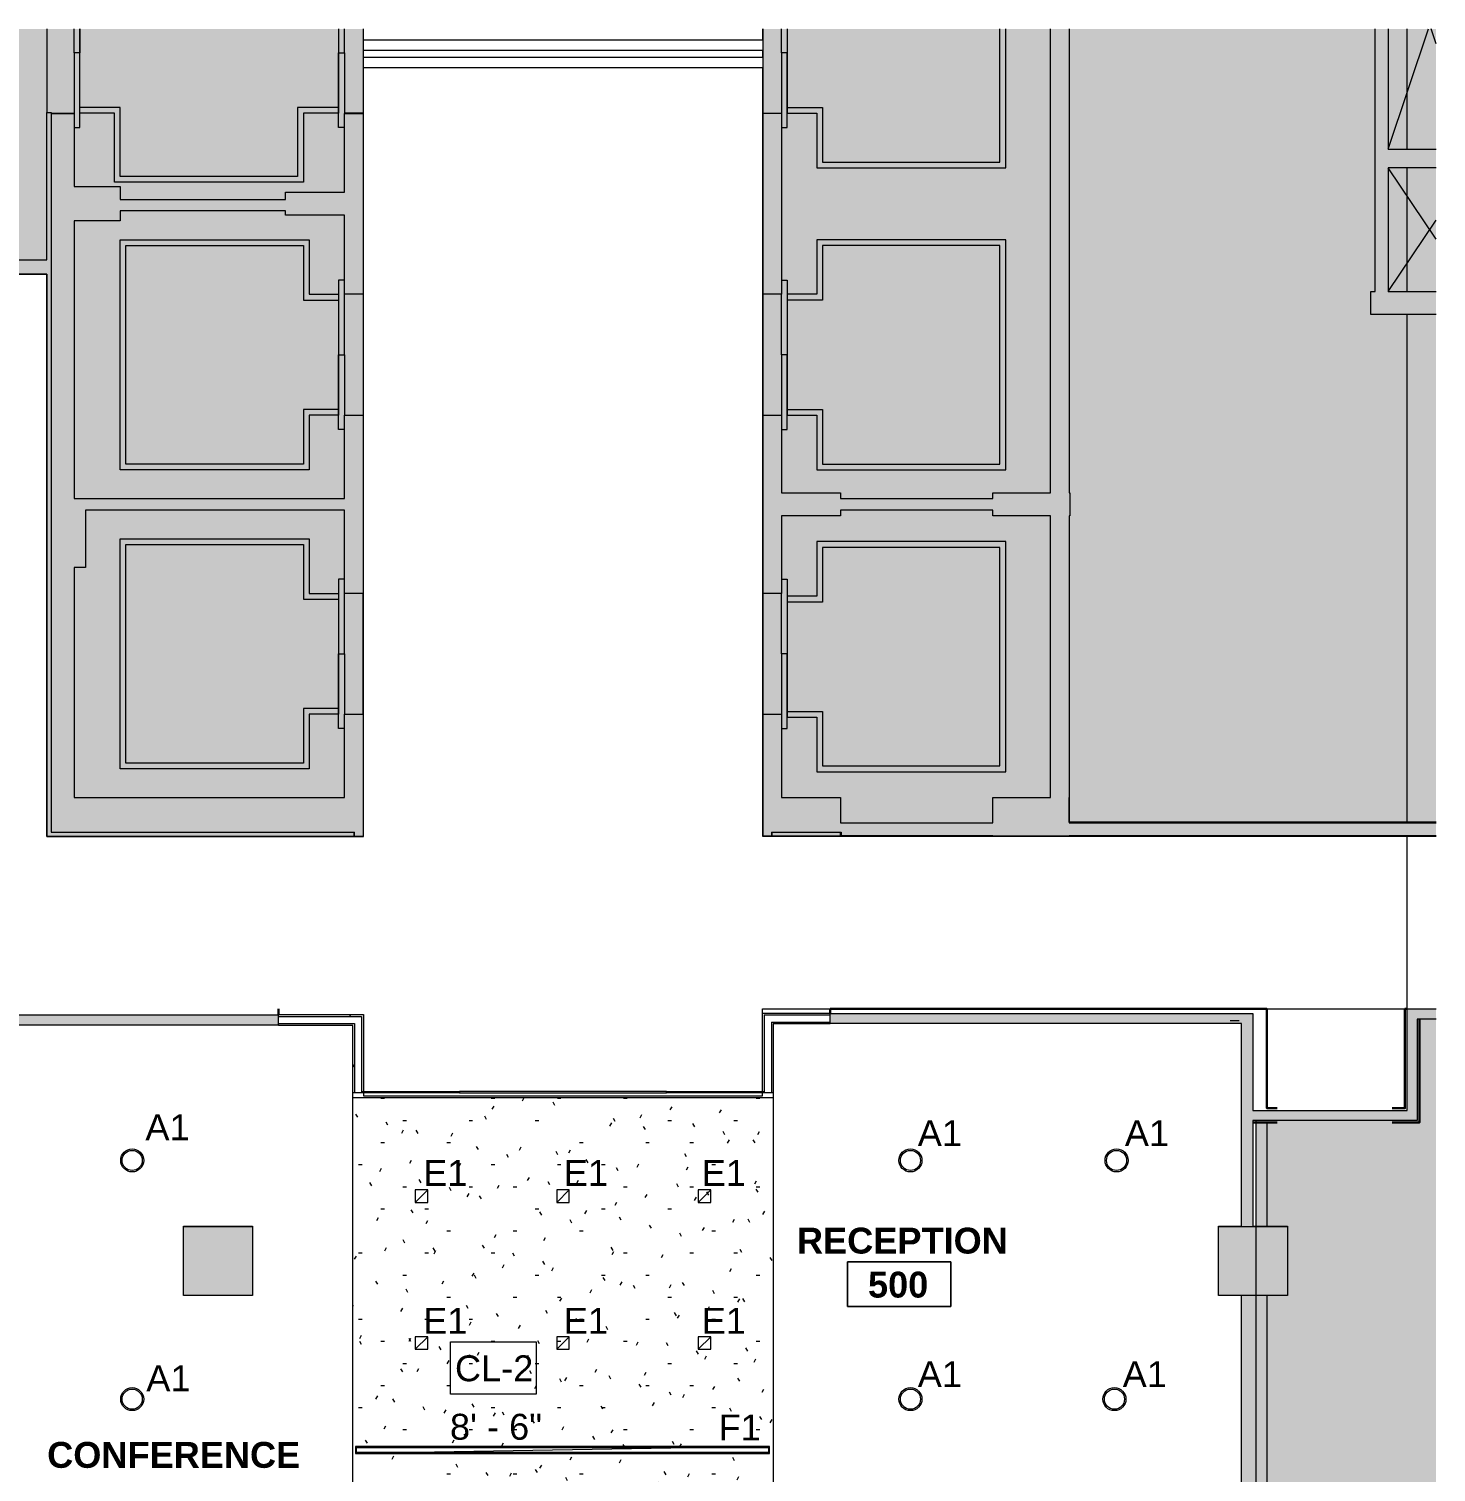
# Model space of a CAD drawing. Header units: inches. Extents: x 0 to 1865, y 0 to 1094.
# Drawn here: x 1375 to 1865, y 592 to 1094 of the extents above; entities that cross this region are included whole.
import ezdxf

# ---------------------------------------------------------------- set-up
doc = ezdxf.new("R2010")
doc.units = ezdxf.units.IN
doc.header["$MEASUREMENT"] = 0
for name, color, linetype, lineweight in [('_DEMISING WALLS', 7, 'Continuous', 9), ('A-AREA-IDEN', 2, 'Continuous', 9), ('A-CLNG', 13, 'Continuous', 13), ('A-CLNG-IDEN', 151, 'Continuous', 9), ('A-CLNG-PATT', 13, 'Continuous', 13), ('A-DETL', 90, 'Continuous', 9), ('A-DETL-GENF', 92, 'Continuous', 9), ('A-WALL', 113, 'Continuous', 13), ('A-WALL-PATT', 111, 'Continuous', 13), ('B-CL', 7, 'Continuous', 9), ('CORE', 7, 'Continuous', 9), ('CORRIDOR', 7, 'Continuous', 9), ('E-LITE-EQPM', 33, 'Continuous', 9), ('E-LITE-EQPM-IDEN', 33, 'Continuous', 9), ('I-WALL', 2, 'Continuous', 13), ('S-COLS', 52, 'Continuous', 13), ('Victor Bldg - 5th Floor_LINK_dwg', 8, 'Continuous', 9)]:
    doc.layers.add(name, color=color, linetype=linetype, lineweight=lineweight)
doc.styles.add('Arial', font='arial.ttf', dxfattribs={"height": 9})
doc.styles.add('Swis721 Lt BT', font='swissl.ttf', dxfattribs={"height": 9})
doc.styles.add('Swis721 Lt BT_B', font='', dxfattribs={"height": 9})
doc.styles.get('Swis721 Lt BT_B').set_extended_font_data('Swis721 Lt BT', bold=True)
pattern_1 = [(0, (0, 0), (30.72, 7.68), [1.267, -21.773, 1.267, -21.773, -122.88]), (0, (0, 0), (30.72, 7.68), [-46.08, 1.267, -44.813, 1.267, -21.773, -53.76]), (0, (0, 0), (30.72, 7.68), [-115.2, 1.267, -14.093, 1.267, -37.133]), (120, (11.52, 3.84), (-22.011075, 22.7643), [1.267, -21.773, 1.267, -21.773, -122.88]), (120, (11.52, 3.84), (-22.011075, 22.7643), [-46.08, 1.267, -44.813, 1.267, -21.773, -53.76]), (120, (11.52, 3.84), (-22.011075, 22.7643), [-115.2, 1.267, -14.093, 1.267, -37.133]), (240, (15.36, 19.2), (-8.708925, -30.4443), [1.267, -21.773, 1.267, -21.773, -122.88]), (240, (15.36, 19.2), (-8.708925, -30.4443), [-46.08, 1.267, -44.813, 1.267, -21.773, -53.76]), (240, (15.36, 19.2), (-8.708925, -30.4443), [-115.2, 1.267, -14.093, 1.267, -37.133])]

# ---------------------------------------------------------------- blocks, each defined once
blk = doc.blocks.new('Concrete-Rectangular-Column - 24_ X 24_-6973359-REFLECTED CEILING PLAN')
at = {"layer": 'S-COLS', "lineweight": 9}
blk.add_hatch(color=7, dxfattribs=at).paths.add_polyline_path([(12, -12), (12, 12), (-12, 12), (-12, -12)], flags=0)
at = {"layer": 'S-COLS', "color": 8, "lineweight": 20}
for p, q in [((-12, 12), (12, 12)), ((-12, -12), (-12, 12)), ((12, 12), (12, -12)), ((12, -12), (-12, -12))]:
    blk.add_line(p, q, dxfattribs=at)
blk = doc.blocks.new('Victor Bldg - 5th Floor_LINK_dwg-6972324-REFLECTED CEILING PLAN')
at = {"layer": '_DEMISING WALLS'}
blk.add_line((1805.87, 713.5), (1805.87, 677.5), dxfattribs=at)
at = {"layer": '_DEMISING WALLS', "flags": 128}
blk.add_lwpolyline([(1805.87, 653.43), (1805.87, 409.5), (1645, 409.5), (1645, 241.5)], dxfattribs=at)
at = {"layer": 'B-CL'}
for p, q in [((1429, 677.43), (1429, 677.5)), ((1789, 677.5), (1797.01, 677.5)), ((1789, 677.43), (1789, 677.5))]:
    blk.add_line(p, q, dxfattribs=at)
at = {"layer": 'B-CL', "flags": 128}
for points in [[(1429, 677.5), (1453, 677.5), (1453, 677.43)], [(1801, 677.5), (1813, 677.5), (1813, 677.43)]]:
    blk.add_lwpolyline(points, dxfattribs=at)
at = {"layer": 'CORE'}
for p, q in [((1381.5, 1093.8), (1381.5, 1064.75)), ((1393, 1066.5), (1393, 1093.8)), ((1393, 1064.5), (1393, 1093.8)), ((1630.5, 1089.87), (1630.5, 1093.8)), ((1847.99, 1052), (1862, 1093.8)), ((1864.71, 1088.62), (1862.97, 1093.8)), ((1630.5, 1083.87), (1630.5, 1086.37)), ((1630.5, 1064.5), (1630.5, 1080.37)), ((1491.5, 1064.5), (1491.5, 1064.41)), ((1864.71, 1020.71), (1847.99, 1045.5)), ((1847.99, 1002.5), (1864.71, 1027.29)), ((1491.5, 1001.5), (1491.5, 959.5)), ((1630.5, 959.5), (1630.5, 1001.5)), ((1491.5, 855.5), (1491.5, 897.5)), ((1630.5, 855.5), (1630.5, 897.5)), ((1488.25, 813), (1488.5, 813)), ((1633.75, 813), (1633.5, 813)), ((1710.5, 813), (1657.75, 813)), ((1864.71, 813), (1737.06, 813))]:
    blk.add_line(p, q, dxfattribs=at)
at = {"layer": 'CORE', "flags": 128}
for points in [[(1393, 1093.8), (1393, 1085.5), (1391, 1085.5), (1391, 1093.8)], [(1483, 1093.8), (1483, 1066.5), (1468.72, 1066.5), (1468.72, 1042.51), (1407, 1042.51), (1407, 1066.5), (1393, 1066.5)], [(1483, 1093.8), (1483, 1064.5), (1470.72, 1064.5), (1470.72, 1040.51), (1405, 1040.51), (1405, 1064.5), (1393, 1064.5)], [(1483, 1093.8), (1483, 1085.5), (1485, 1085.5), (1485, 1093.8)], [(1491.5, 1093.8), (1491.5, 1064.5), (1485, 1064.5), (1485, 1064.41)], [(1639, 1093.8), (1639, 1085.5), (1637, 1085.5), (1637, 1093.8)], [(1639, 1093.8), (1639, 1064.5), (1649.28, 1064.5), (1649.28, 1045.5), (1715, 1045.5), (1715, 1093.8)], [(1639, 1093.8), (1639, 1066.5), (1651.28, 1066.5), (1651.28, 1047.5), (1713, 1047.5), (1713, 1093.8)], [(1391, 1059.54), (1393, 1059.54), (1393, 1085.5), (1391, 1085.5), (1391, 1064.41)], [(1485, 1059.54), (1483, 1059.54), (1483, 1085.5), (1485, 1085.5), (1485, 1064.41)], [(1637, 1059.54), (1639, 1059.54), (1639, 1085.5), (1637, 1085.5), (1637, 1064.5)], [(1383, 1064.5), (1391, 1064.5), (1391, 1064.41)], [(1407, 1020.5), (1472.72, 1020.5), (1472.72, 1001.5), (1483, 1001.5), (1483, 959.5), (1472.72, 959.5), (1472.72, 940.5), (1407, 940.5), (1407, 1020.5)], [(1409, 1018.5), (1470.72, 1018.5), (1470.72, 999.5), (1483, 999.5), (1483, 961.5), (1470.72, 961.5), (1470.72, 942.5), (1409, 942.5), (1409, 1018.5)], [(1485, 1006.46), (1483, 1006.46), (1483, 980.5), (1485, 980.5), (1485, 1001.5)], [(1637, 1006.46), (1639, 1006.46), (1639, 980.5), (1637, 980.5), (1637, 1001.5)], [(1485, 954.54), (1483, 954.54), (1483, 980.5), (1485, 980.5), (1485, 959.5)], [(1637, 954.54), (1639, 954.54), (1639, 980.5), (1637, 980.5), (1637, 959.5)], [(1407, 916.5), (1472.72, 916.5), (1472.72, 897.5), (1483, 897.5), (1483, 855.5), (1472.72, 855.5), (1472.72, 836.5), (1407, 836.5), (1407, 916.5)], [(1409, 914.5), (1470.72, 914.5), (1470.72, 895.5), (1483, 895.5), (1483, 857.5), (1470.72, 857.5), (1470.72, 838.5), (1409, 838.5), (1409, 914.5)], [(1485, 902.46), (1483, 902.46), (1483, 876.5), (1485, 876.5), (1485, 897.5)], [(1637, 902.46), (1639, 902.46), (1639, 876.5), (1637, 876.5), (1637, 897.5)], [(1485, 850.54), (1483, 850.54), (1483, 876.5), (1485, 876.5), (1485, 855.5)], [(1637, 850.54), (1639, 850.54), (1639, 876.5), (1637, 876.5), (1637, 855.5)], [(1864.71, 818), (1737.13, 818), (1737.13, 826.5)]]:
    blk.add_lwpolyline(points, dxfattribs=at)
for points in [[(1715, 1020.5), (1649.28, 1020.5), (1649.28, 1001.5), (1639, 1001.5), (1639, 959.5), (1649.28, 959.5), (1649.28, 940.5), (1715, 940.5)], [(1713, 1018.5), (1651.28, 1018.5), (1651.28, 999.5), (1639, 999.5), (1639, 961.5), (1651.28, 961.5), (1651.28, 942.5), (1713, 942.5)], [(1715, 915.5), (1649.28, 915.5), (1649.28, 896.5), (1639, 896.5), (1639, 854.5), (1649.28, 854.5), (1649.28, 835.5), (1715, 835.5)], [(1713, 913.5), (1651.28, 913.5), (1651.28, 894.5), (1639, 894.5), (1639, 856.5), (1651.28, 856.5), (1651.28, 837.5), (1713, 837.5)]]:
    blk.add_lwpolyline(points, close=True, dxfattribs=at)
at = {"layer": 'CORRIDOR', "color": 50, "lineweight": 30}
for p, q in [((1462.13, 751.05), (1462.13, 753)), ((1854.62, 753), (1853.87, 753)), ((1462.13, 751.56), (1462.13, 751.05)), ((1801, 713.5), (1809.38, 713.5))]:
    blk.add_line(p, q, dxfattribs=at)
at = {"layer": 'CORRIDOR', "color": 10, "lineweight": 20}
blk.add_line((1462.13, 751.56), (1462.13, 751.05), dxfattribs=at)
at = {"layer": 'CORRIDOR', "color": 50, "lineweight": 30, "flags": 128}
for points in [[(1653.96, 751.55), (1653.96, 753), (1805.87, 753), (1805.87, 718.5), (1809.38, 718.5)], [(1792.5, 753), (1654, 753), (1654, 751.43)], [(1849.38, 718.5), (1853.87, 718.5), (1853.87, 753), (1854.62, 753)], [(1849.38, 713.5), (1858.87, 713.5), (1858.87, 749.5)]]:
    blk.add_lwpolyline(points, dxfattribs=at)
blk = doc.blocks.new('L-PENDANT_FOCAL POINT 3_5 CYLINDER - L-PENDANT_FOCAL POINT 3_5 CYLINDER-7826649-REFLECTED CEILING PLAN')
at = {"layer": 'E-LITE-EQPM'}
for radius in [4, 3.5]:
    blk.add_circle((-0.125, 0), radius, dxfattribs=at)
blk = doc.blocks.new('L-Recessed Square Downlight - 4_-4552743-REFLECTED CEILING PLAN')
at = {"layer": 'E-LITE-EQPM'}
for p, q in [((-2.1875, -2.1875), (-2.1875, 2.1875)), ((-2.1875, 2.1875), (2.1875, 2.1875)), ((-2.1875, 2.1875), (2.1875, -2.1875)), ((2.1875, 2.1875), (2.1875, -2.1875)), ((2.1875, -2.1875), (-2.1875, -2.1875))]:
    blk.add_line(p, q, dxfattribs=at)
blk = doc.blocks.new('RECESSED_Cooper_NeoRay_Straight_Narrow_22DR - WALLWASHER 12_-7955038-REFLECTED CEILING PLAN')
at = {"layer": 'E-LITE-EQPM'}
for p, q in [((1.19, 72), (-1.19, -72)), ((-1.19, -72), (-1.19, 72)), ((-1.19, 72), (1.19, 72)), ((-1.19, 71.75), (-0.84, 71.75)), ((-1.19, 71.75), (-1.19, -71.75)), ((-0.84, 71.75), (0.84, 71.75)), ((-0.84, 71.75), (-0.84, -71.75)), ((-0.84, -71.75), (-0.84, 71.75)), ((0.84, -71.75), (0.84, 71.75)), ((0.84, 71.75), (1.19, 71.75)), ((0.84, 71.75), (0.84, -71.75)), ((1.19, 72), (1.19, -72)), ((1.19, 71.75), (1.19, -71.75)), ((-0.84, -71.75), (-1.19, -71.75)), ((1.19, -72), (-1.19, -72)), ((0.84, -71.75), (-0.84, -71.75)), ((1.19, -71.75), (0.84, -71.75))]:
    blk.add_line(p, q, dxfattribs=at)
blk = doc.blocks.new('Room Tag - Room Name and Number-3379422-REFLECTED CEILING PLAN')
at = {"layer": 'A-AREA-IDEN'}
for p, q in [((-0.1881, -0.1636), (-0.1881, -0.0018)), ((-0.1881, -0.0018), (0.1869, -0.0018)), ((0.1869, -0.0018), (-0.1881, -0.0018)), ((-0.1881, -0.0018), (-0.1881, -0.1636)), ((0.1869, -0.0018), (0.1869, -0.1636)), ((0.1869, -0.1636), (0.1869, -0.0018)), ((0.1869, -0.1636), (-0.1881, -0.1636)), ((-0.1881, -0.1636), (0.1869, -0.1636))]:
    blk.add_line(p, q, dxfattribs=at)

msp = doc.modelspace()

# ---------------------------------------------------------------- hatches: boundary and pattern name
at = {"layer": 'A-CLNG-PATT'}
h = msp.add_hatch(dxfattribs=at)
h.set_pattern_fill('FP_1', color=256, style=0, pattern_type=2)
h.set_pattern_definition(pattern_1)
h.paths.add_polyline_path([(1607.94, 574.62), (1634.13, 574.62), (1634.13, 722.25), (1487.88, 722.25), (1487.88, 574.62), (1489.02, 574.62)], flags=0)
h.paths.add_polyline_path([(1632.81, 598.5), (1488.81, 598.5), (1488.81, 600.87), (1632.81, 600.87)], flags=0)
h = msp.add_hatch(dxfattribs=at)
h.set_pattern_fill('FP_1', color=256, style=0, pattern_type=2)
h.set_pattern_definition(pattern_1)
h.paths.add_polyline_path([(1607.94, 574.62), (1634.13, 574.62), (1634.13, 722.25), (1487.88, 722.25), (1487.88, 574.62), (1489.02, 574.62)], flags=0)
h.paths.add_polyline_path([(1632.81, 598.5), (1488.81, 598.5), (1488.81, 600.87), (1632.81, 600.87)], flags=0)
at = {"layer": 'A-DETL-GENF'}
h = msp.add_hatch(color=254, dxfattribs=at)
h.paths.add_polyline_path([(1864.71, 15.5), (1864.71, 749.5), (1858.12, 749.5), (1858.12, 714.25), (1802, 714.25), (1802, 677.43), (1813, 677.43), (1813, 653.43), (1802, 653.43), (1802, 411.93), (1641.06, 411.93), (1641.06, 27.5), (1819, 27.5), (1819, 41.5), (1843, 41.5), (1843, 27.5), (1863, 27.5), (1863, 15.5)], flags=0)
h.paths.add_polyline_path([(1802, 293.5), (1789, 293.5), (1789, 317.5), (1813, 317.5), (1813, 293.5)], flags=0)
h.paths.add_polyline_path([(1491.69, 813), (1491.69, 1093.8), (1321.5, 1093.8), (1321.5, 1013.5), (1323.88, 1013.5), (1323.88, 1014.25), (1325.38, 1014.25), (1325.38, 1013.62), (1325.88, 1013.62), (1325.88, 1012.13), (1325.38, 1012.13), (1325.38, 1008.5), (1361.63, 1008.5), (1361.63, 1012.13), (1361.13, 1012.13), (1361.13, 1013.62), (1361.63, 1013.62), (1361.63, 1014.25), (1363.13, 1014.25), (1363.13, 1013.5), (1381.5, 1013.5), (1381.5, 1064.75), (1383, 1064.75), (1383, 1064.41), (1391, 1064.41), (1391, 1039), (1407, 1039), (1407, 1034.5), (1464.5, 1034.5), (1464.5, 1037), (1485, 1037), (1485, 1064.41), (1491.5, 1064.41), (1491.5, 1001.5), (1485, 1001.5), (1485, 1029), (1464.5, 1029), (1464.5, 1030.5), (1407, 1030.5), (1407, 1027), (1391, 1027), (1391, 930.5), (1485, 930.5), (1485, 959.5), (1491.5, 959.5), (1491.5, 897.5), (1485, 897.5), (1485, 926.5), (1395, 926.5), (1395, 906.5), (1391, 906.5), (1391, 826.5), (1485, 826.5), (1485, 855.5), (1491.5, 855.5), (1491.5, 813), (1491.63, 813)], flags=0)
h.paths.add_polyline_path([(1488.5, 813), (1488.5, 814.5), (1488.25, 814.5), (1488.25, 813)], flags=0)
h.paths.add_polyline_path([(1286.63, 813), (1286.63, 815.63), (1286.13, 815.63), (1286.13, 817.13), (1286.63, 817.13), (1286.63, 817.75), (1288.13, 817.75), (1288.13, 817), (1290.75, 817), (1290.75, 856.63), (1295.88, 856.63), (1295.88, 865.13), (1290.75, 865.13), (1290.75, 912.38), (1294.25, 912.38), (1294.25, 868.63), (1318, 868.63), (1318, 912.38), (1315.44, 912.38), (1315.44, 912.5), (993.06, 912.5), (993.06, 951.5), (990.43, 951.5), (990.43, 950.75), (988.93, 950.75), (988.93, 956.13), (988.43, 956.17), (988.43, 957.63), (988.93, 957.63), (988.93, 958.25), (990.43, 958.25), (990.43, 957.5), (993.06, 957.5), (993.06, 1017.06), (1016.5, 1017.06), (1016.5, 1037.5), (1036, 1037.5), (1036, 1093.8), (867.44, 1093.8), (867.44, 957.5), (951.18, 957.5), (951.18, 958.25), (952.68, 958.25), (952.68, 957.63), (953.18, 957.63), (953.18, 956.13), (952.68, 956.13), (952.68, 950.75), (951.18, 950.75), (951.18, 951.5), (833.56, 951.5), (833.56, 907.5), (848.81, 907.5), (848.81, 908.25), (850.31, 908.25), (850.31, 905.37), (850.81, 905.37), (850.81, 904), (886.06, 904), (886.06, 905.37), (886.56, 905.37), (886.56, 908.25), (888.06, 908.21), (888.06, 907.5), (902.81, 907.5), (902.81, 951.31), (907.31, 951.31), (907.31, 817.56), (1002.88, 817.56), (1002.88, 818.31), (1004.38, 818.31), (1004.38, 814.44), (1004.88, 814.44), (1004.88, 813), (1040.13, 813), (1040.13, 814.44), (1040.63, 814.44), (1040.63, 818.31), (1042.13, 818.31), (1042.13, 817.56), (1052, 817.56), (1052, 813.06), (1042.13, 813.06), (1042.13, 813), (1052.5, 813), (1052.5, 912.38), (1058.5, 912.38), (1058.5, 817), (1248.88, 817), (1248.88, 817.75), (1250.38, 817.75), (1250.38, 817.13), (1250.88, 817.13), (1250.88, 815.63), (1250.38, 815.63), (1250.38, 813), (1286.5, 813)], flags=0)
h.paths.add_polyline_path([(962.94, 813), (1002.88, 813), (1002.88, 813.06), (902.81, 813.06), (902.81, 813), (928.21, 813)], flags=0)
h.paths.add_polyline_path([(1633.75, 813.25), (1633.75, 814.5), (1633.5, 814.5), (1633.5, 813.25)], flags=0)
h.paths.add_polyline_path([(1299.38, 817), (1321.5, 817), (1321.5, 865.13), (1299.38, 865.13), (1299.38, 817.81)], flags=0)
h.paths.add_polyline_path([(1295.88, 817), (1295.88, 853.13), (1294.25, 853.13), (1294.25, 817)], flags=0)
h.paths.add_polyline_path([(1747.65, 817.75), (1864.71, 817.75), (1864.71, 994.5), (1841.99, 994.5), (1841.99, 1002.5), (1843.49, 1002.5), (1843.49, 1093.8), (1737.12, 1093.8), (1737.13, 932.5), (1737.25, 932.5), (1737.25, 924.5), (1737.12, 924.5), (1737.12, 826.5), (1737.06, 826.5), (1737.06, 817.75)], flags=0)
h.paths.add_polyline_path([(1710.5, 817.75), (1710.5, 826.5), (1730.62, 826.5), (1730.62, 924.5), (1710.5, 924.5), (1710.5, 926.5), (1657.5, 926.5), (1657.5, 924.5), (1637, 924.5), (1637, 897.5), (1630.5, 897.5), (1630.5, 855.5), (1637, 855.5), (1637, 826.5), (1657.5, 826.5), (1657.5, 817.75), (1689.12, 817.75)], flags=0)
h.paths.add_polyline_path([(1321.44, 912.38), (1321.5, 912.38), (1321.5, 927.56), (1321.44, 927.56), (1321.44, 924.5)], flags=0)
h.paths.add_polyline_path([(1023.22, 916), (1023.22, 936.5), (1026.38, 936.5), (1026.38, 1013.5), (1016.5, 1013.5), (1016.5, 1013.56), (996.56, 1013.56), (996.56, 916)], flags=0)
h.paths.add_polyline_path([(1261.19, 924.5), (1315.44, 924.5), (1315.42, 924.56), (1257.19, 924.56), (1257.19, 956.69), (1213, 956.69), (1213, 924.5), (1257.19, 924.5)], flags=0)
h.paths.add_polyline_path([(1095, 924.5), (1208, 924.5), (1208, 932.5), (1047.22, 932.5), (1047.22, 924.5), (1090, 924.5)], flags=0)
h.paths.add_polyline_path([(1261.19, 927.56), (1318, 927.56), (1318, 927.94), (1317.25, 927.94), (1317.25, 929.44), (1317.88, 929.44), (1317.88, 929.94), (1319.38, 929.94), (1319.38, 929.44), (1321.5, 929.44), (1321.5, 965.69), (1319.38, 965.69), (1319.38, 965.19), (1317.88, 965.19), (1317.88, 965.69), (1317.25, 965.69), (1317.25, 967.19), (1318, 967.19), (1318, 1004.12), (1261, 1004.12), (1261, 1009.12), (1318, 1009.12), (1318, 1066.12), (1042, 1066.12), (1042, 936.5), (1090, 936.5), (1090, 960.5), (1095, 960.5), (1095, 936.5), (1208, 936.5), (1208, 960.69), (1261.19, 960.69), (1261.19, 956.17)], flags=0)
h.paths.add_polyline_path([(1698.98, 930.5), (1710.5, 930.5), (1710.5, 932.5), (1730.62, 932.5), (1730.62, 1093.8), (1630.5, 1093.8), (1630.5, 1064.5), (1637, 1064.5), (1637, 1001.5), (1630.5, 1001.5), (1630.5, 959.5), (1637, 959.5), (1637, 932.5), (1657.5, 932.5), (1657.5, 930.5), (1698.5, 930.5)], flags=0)
h.paths.add_polyline_path([(1038.5, 936.5), (1038.5, 1013.5), (1029.88, 1013.5), (1029.88, 936.5), (1033.03, 936.5)], flags=0)
h.paths.add_polyline_path([(838, 957.5), (861.94, 957.5), (861.94, 1093.8), (838, 1093.8), (838, 1037.5), (853, 1037.5), (853, 1013.5), (838, 1013.5)], flags=0)
h.paths.add_polyline_path([(1854.62, 1002.5), (1864.71, 1002.5), (1864.71, 1045.5), (1847.99, 1045.5), (1847.99, 1002.5)], flags=0)
h.paths.add_polyline_path([(467.1, 1017), (493.14, 1017), (493.14, 1037.5), (517.14, 1037.5), (517.14, 1017), (765, 1017), (765, 1093.8), (30, 1093.8), (30, 1064.5), (34.13, 1064.5), (34.13, 1017), (464.6, 1017)], flags=0)
h.paths.add_polyline_path([(1864.71, 1052), (1864.71, 1093.8), (1847.99, 1093.8), (1847.99, 1052), (1854.62, 1052)], flags=0)
h.paths.add_polyline_path([(1189.27, 1070.12), (1318, 1070.12), (1318, 1080.12), (1042, 1080.12), (1042, 1070.12), (1162.33, 1070.12)], flags=0)
h.paths.add_polyline_path([(1162.33, 1084.12), (1318, 1084.12), (1318, 1093.8), (1042, 1093.8), (1042, 1084.12), (1159.23, 1084.12)], flags=0)
at = {"layer": 'A-WALL-PATT', "lineweight": 9}
for points in [[(1737.12, 932.5), (1737.12, 1093.8), (1730.62, 1093.8), (1730.62, 932.5)], [(1843.49, 1002.5), (1847.99, 1002.5), (1847.99, 1093.8), (1843.49, 1093.8)], [(1383, 814.5), (1383, 1064.75), (1381.5, 1064.75), (1381.5, 814.5)], [(1391, 1039), (1391, 1064.41), (1383, 1064.41), (1383, 1039)], [(1485, 1037), (1491.5, 1037), (1491.5, 1064.41), (1485, 1064.41)], [(1630.58, 1001.5), (1637, 1001.5), (1637, 1064.5), (1630.5, 1064.5), (1630.5, 1001.5)], [(1864.71, 1045.5), (1864.71, 1052), (1847.99, 1052), (1847.99, 1045.5)], [(1383, 1027), (1407, 1027), (1407, 1039), (1383, 1039), (1383, 1034.5)], [(1464.5, 1030.5), (1464.5, 1034.5), (1407, 1034.5), (1407, 1030.5)], [(1485, 1029), (1491.5, 1029), (1491.5, 1037), (1464.5, 1037), (1464.5, 1029)], [(1485, 1001.5), (1491.5, 1001.5), (1491.5, 1029), (1485, 1029)], [(1391, 930.5), (1391, 1027), (1383, 1027), (1383, 930.5)], [(1843.49, 994.5), (1864.71, 994.5), (1864.71, 1002.5), (1841.99, 1002.5), (1841.99, 994.5)], [(1485, 897.5), (1491.5, 897.5), (1491.5, 959.5), (1485, 959.5), (1485, 926.5)], [(1630.58, 932.5), (1637, 932.5), (1637, 959.5), (1630.5, 959.5), (1630.5, 932.5)], [(1395, 906.5), (1395, 930.5), (1383, 930.5), (1383, 906.5), (1391, 906.5)], [(1484.1, 926.5), (1485, 926.5), (1485, 930.5), (1395, 930.5), (1395, 926.5), (1396.46, 926.5)], [(1657.5, 924.5), (1657.5, 932.5), (1630.5, 932.5), (1630.5, 924.5), (1637, 924.5)], [(1710.5, 926.5), (1710.5, 930.5), (1657.5, 930.5), (1657.5, 926.5)], [(1737.12, 924.5), (1737.25, 924.5), (1737.25, 932.5), (1710.5, 932.5), (1710.5, 924.5), (1734.56, 924.5)], [(1630.5, 897.5), (1637, 897.5), (1637, 924.5), (1630.5, 924.5)], [(1730.62, 826.5), (1737.12, 826.5), (1737.12, 924.5), (1730.62, 924.5)], [(1383, 814.5), (1391, 814.5), (1391, 906.5), (1383, 906.5), (1383, 818.54)], [(1491.5, 826.5), (1491.5, 855.5), (1485, 855.5), (1485, 826.5), (1488.5, 826.5)], [(1637, 826.5), (1637, 855.5), (1630.5, 855.5), (1630.5, 826.5), (1633.5, 826.5)], [(1462.13, 814.5), (1488.5, 814.5), (1488.5, 826.5), (1391, 826.5), (1391, 814.5), (1396.46, 814.5)], [(1488.5, 813), (1491.5, 813), (1491.5, 826.5), (1488.5, 826.5), (1488.5, 814.5)], [(1633.5, 813), (1633.5, 826.5), (1630.5, 826.5), (1630.5, 813), (1630.58, 813)], [(1633.5, 814.5), (1657.5, 814.5), (1657.5, 826.5), (1633.5, 826.5), (1633.5, 817.75)], [(1710.5, 814.5), (1734.56, 814.51), (1734.56, 826.5), (1710.5, 826.5), (1710.5, 814.63)], [(1737.06, 814.5), (1737.06, 826.5), (1734.56, 826.5), (1734.56, 814.5)], [(1396.46, 813), (1488.25, 813), (1488.25, 814.5), (1381.5, 814.5), (1381.5, 813), (1392.35, 813)], [(1653.98, 813), (1657.75, 813), (1657.75, 813.25), (1657.5, 813.25), (1657.5, 814.5), (1633.75, 814.5), (1633.75, 813), (1637, 813)], [(1689.12, 813.25), (1710.5, 813.25), (1710.5, 817.75), (1657.5, 817.75), (1657.5, 813.25)], [(1710.5, 813), (1737.06, 813), (1737.06, 814.5), (1710.5, 814.5), (1710.5, 813.25)], [(1747.65, 813.25), (1864.71, 813.25), (1864.71, 817.75), (1737.06, 817.75), (1737.06, 813.25)], [(1854.62, 717.75), (1858.12, 717.75), (1858.12, 753), (1854.62, 753), (1854.62, 747.93)], [(1864.71, 749.5), (1864.71, 753), (1858.12, 753), (1858.12, 749.5)], [(1462.13, 747.43), (1462.13, 750.93), (963.56, 750.93), (963.56, 747.43), (1456.98, 747.43)], [(1653.98, 747.93), (1801, 747.93), (1801, 751.43), (1653.98, 751.43), (1653.98, 748.43)], [(1797, 677.43), (1801, 677.43), (1801, 747.93), (1797, 747.93), (1797, 680.91)], [(1858.12, 714.25), (1858.12, 717.75), (1801, 717.75), (1801, 714.25)], [(1802, 411.93), (1802, 653.43), (1797, 653.43), (1797, 411.93)]]:
    msp.add_hatch(color=7, dxfattribs=at).paths.add_polyline_path(points, flags=0)
h = msp.add_hatch(color=7, dxfattribs=at)
h.paths.add_polyline_path([(1362.75, 1008.5), (1381.5, 1008.5), (1381.5, 1013.5), (1362.75, 1013.5)], flags=0)
h.paths.add_polyline_path([(1324.25, 1008.5), (1324.25, 1013.5), (1321.5, 1013.5), (1321.5, 1008.5)], flags=0)
h = msp.add_hatch(dxfattribs=at)
h.set_pattern_fill('FP_1', color=256, style=0, pattern_type=2)
h.set_pattern_definition(pattern_1)
h.paths.add_polyline_path([(1488.5, 750.43), (1491, 750.43), (1490.99, 751.05), (1462.13, 751.05), (1462.13, 750.43), (1488.25, 750.43)], flags=0)
h = msp.add_hatch(dxfattribs=at)
h.set_pattern_fill('FP_1', color=256, style=0, pattern_type=2)
h.set_pattern_definition(pattern_1)
h.paths.add_polyline_path([(1487.88, 723.88), (1488.5, 723.88), (1488.5, 747.93), (1487.88, 747.93), (1487.88, 747.3)], flags=0)
h = msp.add_hatch(dxfattribs=at)
h.set_pattern_fill('FP_1', color=256, style=0, pattern_type=2)
h.set_pattern_definition(pattern_1)
h.paths.add_polyline_path([(1491, 724.37), (1491.63, 724.37), (1491.63, 751.05), (1491, 751.05), (1491, 747.93)], flags=0)

# ---------------------------------------------------------------- linework, layer by layer
at = {"layer": 'A-CLNG'}
for p, q in [((1854.62, 1052), (1854.62, 1093.8)), ((1854.62, 1002.5), (1854.62, 1045.5)), ((1854.62, 817.75), (1854.62, 994.5)), ((1854.62, 753), (1854.62, 813.25)), ((1630.38, 753), (1854.62, 753)), ((1630.38, 751.55), (1630.38, 753)), ((1487.88, 574.62), (1487.88, 723.88)), ((1491.63, 723.88), (1491.63, 722.75)), ((1491.63, 722.75), (1630.38, 722.75)), ((1630.38, 722.75), (1630.38, 723.88)), ((1634.13, 723.88), (1634.13, 574.62)), ((1487.88, 722.25), (1634.13, 722.25)), ((1632.81, 600.87), (1488.81, 600.87)), ((1488.81, 600.87), (1488.81, 598.5)), ((1488.81, 598.5), (1632.81, 598.5)), ((1632.81, 598.5), (1632.81, 600.87))]:
    msp.add_line(p, q, dxfattribs=at)
at = {"layer": 'A-CLNG-IDEN', "flags": 128}
msp.add_lwpolyline([(1521.95, 637.31), (1551.7, 637.31), (1551.7, 619.08), (1521.95, 619.08)], close=True, dxfattribs=at)
at = {"layer": 'A-DETL'}
for p, q in [((1491.69, 813), (1491.69, 1093.8)), ((1630.5, 1093.8), (1630.5, 813.25)), ((1321.5, 1008.5), (1381.5, 1008.5)), ((1381.5, 1008.5), (1381.5, 813)), ((1381.5, 813), (1491.69, 813)), ((1630.5, 813.25), (1864.71, 813.25)), ((1793.12, 749), (1796.21, 749)), ((1864.71, 749.5), (1858.12, 749.5)), ((1858.12, 749.5), (1858.12, 714.25)), ((1858.12, 714.25), (1802, 714.25)), ((1802, 714.25), (1802, 411.93))]:
    msp.add_line(p, q, dxfattribs=at)
at = {"layer": 'A-WALL', "color": 8, "lineweight": 20}
for p, q in [((1381.5, 1013.5), (1381.5, 1064.75)), ((1381.5, 1064.75), (1383, 1064.75)), ((1383, 1064.75), (1383, 814.5)), ((1383, 1064.41), (1391, 1064.41)), ((1391, 1064.41), (1391, 1039)), ((1391, 1039), (1407, 1039)), ((1407, 1039), (1407, 1034.5)), ((1464.5, 1034.5), (1464.5, 1037)), ((1464.5, 1037), (1485, 1037)), ((1491.5, 1037), (1491.5, 1029)), ((1407, 1030.5), (1407, 1027)), ((1464.5, 1029), (1464.5, 1030.5)), ((1485, 1029), (1464.5, 1029)), ((1391, 1027), (1391, 930.5)), ((1407, 1027), (1391, 1027)), ((1381.5, 813), (1381.5, 1008.5)), ((1841.99, 994.5), (1841.99, 1002.5)), ((1841.99, 1002.5), (1843.49, 1002.5)), ((1847.99, 1002.5), (1864.71, 1002.5)), ((1864.71, 994.5), (1841.99, 994.5)), ((1391, 930.5), (1395, 930.5)), ((1630.5, 924.5), (1630.5, 932.5)), ((1637, 932.5), (1657.5, 932.5)), ((1657.5, 932.5), (1657.5, 930.5)), ((1710.5, 930.5), (1710.5, 932.5)), ((1710.5, 932.5), (1730.62, 932.5)), ((1737.12, 932.5), (1737.25, 932.5)), ((1737.25, 932.5), (1737.25, 924.5)), ((1395, 926.5), (1395, 906.5)), ((1657.5, 924.5), (1637, 924.5)), ((1657.5, 926.5), (1657.5, 924.5)), ((1710.5, 924.5), (1710.5, 926.5)), ((1730.62, 924.5), (1710.5, 924.5)), ((1737.25, 924.5), (1737.12, 924.5)), ((1391, 906.5), (1391, 826.5)), ((1395, 906.5), (1391, 906.5)), ((1391, 826.5), (1485, 826.5)), ((1637, 826.5), (1657.5, 826.5)), ((1657.5, 826.5), (1657.5, 817.75)), ((1710.5, 817.75), (1710.5, 826.5)), ((1710.5, 826.5), (1730.62, 826.5)), ((1488.25, 813), (1381.5, 813)), ((1383, 814.5), (1488.5, 814.5)), ((1488.25, 814.5), (1488.25, 813)), ((1633.5, 814.5), (1657.75, 814.5)), ((1633.75, 813), (1633.75, 814.5)), ((1657.75, 813), (1633.75, 813)), ((1657.75, 814.5), (1657.75, 813)), ((1710.5, 813), (1710.5, 813.25)), ((1737.06, 813), (1710.5, 813)), ((1737.06, 813.25), (1737.06, 813))]:
    msp.add_line(p, q, dxfattribs=at)
at = {"layer": 'A-WALL'}
for p, q in [((1462.13, 747.43), (1462.13, 750.93)), ((1462.13, 750.43), (1491, 750.43)), ((1462.13, 747.93), (1488.5, 747.93)), ((1488.5, 747.93), (1488.5, 723.88)), ((1491, 750.43), (1491, 723.88)), ((1631, 750.93), (1631, 723.88)), ((1631, 750.93), (1653.98, 750.93)), ((1633.5, 748.43), (1633.5, 723.88)), ((1633.5, 748.43), (1653.98, 748.43)), ((1491, 724.37), (1491.63, 724.37)), ((1630.38, 724.37), (1631, 724.37))]:
    msp.add_line(p, q, dxfattribs=at)
at = {"layer": 'A-WALL', "color": 55}
msp.add_line((1653.98, 747.93), (1653.98, 751.43), dxfattribs=at)
at = {"layer": 'I-WALL', "lineweight": 9}
for p, q in [((1630.5, 1089.87), (1491.69, 1089.87)), ((1491.69, 1086.37), (1491.69, 1089.87)), ((1630.5, 1089.87), (1630.5, 1086.37)), ((1491.69, 1086.37), (1630.5, 1086.37)), ((1630.5, 1083.87), (1491.69, 1083.87)), ((1491.69, 1080.37), (1491.69, 1083.87)), ((1491.69, 1080.37), (1630.5, 1080.37)), ((1630.5, 1083.87), (1630.5, 1080.37)), ((1597, 724.37), (1525, 724.37)), ((1525, 723.88), (1597, 723.88))]:
    msp.add_line(p, q, dxfattribs=at)
at = {"layer": 'I-WALL', "color": 8, "lineweight": 20}
for p, q in [((1730.62, 932.5), (1730.62, 1093.8)), ((1737.12, 1093.8), (1737.12, 932.5)), ((1843.49, 1002.5), (1843.49, 1093.8)), ((1847.99, 1093.8), (1847.99, 1052)), ((1485, 1037), (1485, 1064.41)), ((1485, 1064.41), (1491.5, 1064.41)), ((1491.5, 1064.41), (1491.5, 1037)), ((1630.5, 1001.5), (1630.5, 1064.5)), ((1630.5, 1064.5), (1637, 1064.5)), ((1637, 1064.5), (1637, 1001.5)), ((1847.99, 1052), (1864.71, 1052)), ((1847.99, 1045.5), (1847.99, 1002.5)), ((1864.71, 1045.5), (1847.99, 1045.5)), ((1407, 1034.5), (1464.5, 1034.5)), ((1464.5, 1030.5), (1407, 1030.5)), ((1485, 1001.5), (1485, 1029)), ((1491.5, 1029), (1491.5, 1001.5)), ((1362.75, 1013.5), (1381.5, 1013.5)), ((1381.5, 1008.5), (1362.75, 1008.5)), ((1491.5, 1001.5), (1485, 1001.5)), ((1637, 1001.5), (1630.5, 1001.5)), ((1485, 930.5), (1485, 959.5)), ((1485, 959.5), (1491.5, 959.5)), ((1491.5, 959.5), (1491.5, 897.5)), ((1630.5, 932.5), (1630.5, 959.5)), ((1630.5, 959.5), (1637, 959.5)), ((1637, 959.5), (1637, 932.5)), ((1395, 930.5), (1485, 930.5)), ((1657.5, 930.5), (1710.5, 930.5)), ((1485, 926.5), (1395, 926.5)), ((1485, 897.5), (1485, 926.5)), ((1630.5, 897.5), (1630.5, 924.5)), ((1637, 924.5), (1637, 897.5)), ((1710.5, 926.5), (1657.5, 926.5)), ((1730.62, 826.5), (1730.62, 924.5)), ((1737.12, 924.5), (1737.12, 826.5)), ((1491.5, 897.5), (1485, 897.5)), ((1637, 897.5), (1630.5, 897.5)), ((1485, 826.5), (1485, 855.5)), ((1485, 855.5), (1491.5, 855.5)), ((1491.5, 855.5), (1491.5, 813)), ((1630.5, 813), (1630.5, 855.5)), ((1630.5, 855.5), (1637, 855.5)), ((1637, 855.5), (1637, 826.5)), ((1737.12, 826.5), (1737.06, 826.5)), ((1737.06, 826.5), (1737.06, 817.75)), ((1488.5, 813), (1488.5, 814.5)), ((1491.5, 813), (1488.5, 813)), ((1633.5, 813), (1630.5, 813)), ((1633.5, 814.5), (1633.5, 813)), ((1657.5, 817.75), (1710.5, 817.75)), ((1657.5, 813.25), (1657.5, 814.5)), ((1710.5, 813.25), (1657.5, 813.25)), ((1737.06, 817.75), (1864.71, 817.75)), ((1864.71, 813.25), (1737.06, 813.25)), ((1854.62, 717.75), (1854.62, 753)), ((1854.62, 753), (1864.71, 753)), ((962.94, 750.93), (1462.13, 750.93)), ((1653.98, 751.43), (1801, 751.43)), ((1797, 747.93), (1653.98, 747.93)), ((1797, 677.43), (1797, 747.93)), ((1801, 751.43), (1801, 717.75)), ((1858.12, 749.5), (1858.12, 714.25)), ((1864.71, 749.5), (1858.12, 749.5)), ((1462.13, 747.43), (1369, 747.43)), ((1801, 717.75), (1854.62, 717.75)), ((1801, 714.25), (1801, 677.43)), ((1858.12, 714.25), (1801, 714.25)), ((1797, 573), (1797, 653.43)), ((1802, 653.43), (1802, 411.93))]:
    msp.add_line(p, q, dxfattribs=at)
at = {"layer": 'I-WALL'}
for p, q in [((1462.13, 750.93), (1462.13, 751.05)), ((1462.13, 751.05), (1491.63, 751.05)), ((1491.63, 751.05), (1491.63, 724.37)), ((1630.38, 724.37), (1630.38, 751.55)), ((1630.38, 751.55), (1653.98, 751.55)), ((1634.13, 747.8), (1634.13, 723.88)), ((1653.98, 747.8), (1634.13, 747.8)), ((1653.98, 751.55), (1653.98, 751.43)), ((1653.98, 747.93), (1653.98, 747.8)), ((1462.13, 747.3), (1462.13, 747.43)), ((1487.88, 747.3), (1462.13, 747.3)), ((1487.88, 723.88), (1487.88, 747.3)), ((1525, 723.88), (1487.88, 723.88)), ((1491.63, 724.37), (1525, 724.37)), ((1525, 724.37), (1525, 723.88)), ((1597, 723.88), (1597, 724.37)), ((1597, 724.37), (1630.38, 724.37)), ((1634.13, 723.88), (1597, 723.88))]:
    msp.add_line(p, q, dxfattribs=at)

# ---------------------------------------------------------------- block references
at = {"layer": 'A-AREA-IDEN', "xscale": 95.99999999999994, "yscale": 95.99999999999994, "zscale": 95.99999999999994}
msp.add_blockref('Room Tag - Room Name and Number-3379422-REFLECTED CEILING PLAN', (1678.01, 665.28), dxfattribs=at)
at = {"layer": 'E-LITE-EQPM'}
for p in [(1411.31, 700.34), (1682, 700.34), (1753.69, 700.34), (1411.31, 617.34), (1682, 617.34), (1752.94, 617.34)]:
    msp.add_blockref('L-PENDANT_FOCAL POINT 3_5 CYLINDER - L-PENDANT_FOCAL POINT 3_5 CYLINDER-7826649-REFLECTED CEILING PLAN', p, dxfattribs=at)
at = {"layer": 'E-LITE-EQPM', "extrusion": (0, 0, -1)}
for name, p, rotation in [('L-Recessed Square Downlight - 4_-4552743-REFLECTED CEILING PLAN', (-1511.81, 687.88), 180), ('L-Recessed Square Downlight - 4_-4552743-REFLECTED CEILING PLAN', (-1561.03, 687.88), 180), ('L-Recessed Square Downlight - 4_-4552743-REFLECTED CEILING PLAN', (-1610.25, 687.88), 180), ('L-Recessed Square Downlight - 4_-4552743-REFLECTED CEILING PLAN', (-1511.81, 636.87), 180), ('L-Recessed Square Downlight - 4_-4552743-REFLECTED CEILING PLAN', (-1561.03, 636.87), 180), ('L-Recessed Square Downlight - 4_-4552743-REFLECTED CEILING PLAN', (-1610.25, 636.87), 180), ('RECESSED_Cooper_NeoRay_Straight_Narrow_22DR - WALLWASHER 12_-7955038-REFLECTED CEILING PLAN', (-1560.81, 599.69), 89.99999999999974)]:
    msp.add_blockref(name, p, dxfattribs=dict(at, rotation=rotation))
at = {"layer": 'S-COLS', "lineweight": 9}
for p in [(1441, 665.43), (1801, 665.43)]:
    msp.add_blockref('Concrete-Rectangular-Column - 24_ X 24_-6973359-REFLECTED CEILING PLAN', p, dxfattribs=at)
at = {"layer": 'Victor Bldg - 5th Floor_LINK_dwg', "color": 7}
msp.add_blockref('Victor Bldg - 5th Floor_LINK_dwg-6972324-REFLECTED CEILING PLAN', (0, 0), dxfattribs=at)

# ---------------------------------------------------------------- texts
at = {"layer": 'A-AREA-IDEN', "char_height": 9, "attachment_point": 1, "style": 'Swis721 Lt BT_B'}
for s, insert, width in [('RECEPTION', (1642.4, 676.96), 86.052), ('500', (1667.1, 661.66), 25.452), ('CONFERENCE', (1381.62, 602.46), 104.838)]:
    msp.add_mtext(s, dxfattribs=dict(at, insert=insert, width=width))
at = {"layer": 'A-CLNG-IDEN', "char_height": 9, "attachment_point": 1, "style": 'Swis721 Lt BT'}
for s, insert, width in [('CL-2', (1523.45, 632.56), 32.118), ('8\' - 6"', (1521.71, 612.24), 36.36)]:
    msp.add_mtext(s, dxfattribs=dict(at, insert=insert, width=width))
at = {"layer": 'E-LITE-EQPM-IDEN', "char_height": 9, "attachment_point": 1, "style": 'Arial'}
for s, insert, width in [('A1', (1415.78, 716.37), 18.786), ('A1', (1684.41, 714.34), 18.786), ('A1', (1756.43, 714.34), 18.786), ('E1', (1512.42, 700.5), 18.786), ('E1', (1561.28, 700.5), 18.786), ('E1', (1609.27, 700.5), 18.786), ('E1', (1512.42, 649.08), 18.786), ('E1', (1561.28, 649.08), 18.786), ('E1', (1609.27, 649.08), 18.786), ('A1', (1416.1, 629.09), 18.786), ('A1', (1684.41, 630.52), 18.786), ('A1', (1755.68, 630.52), 18.786), ('F1', (1615.13, 612), 17.877)]:
    msp.add_mtext(s, dxfattribs=dict(at, insert=insert, width=width))

doc.saveas('drawing.dxf')
